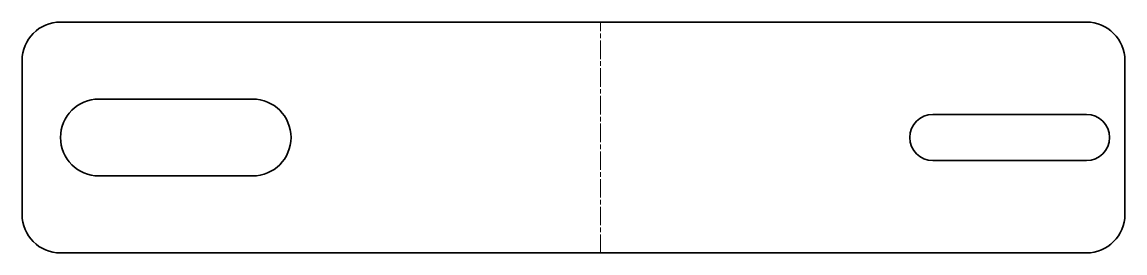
# Model space of a CAD drawing. Header units: millimetres. Extents: x 0 to 144, y 0 to 30.
import ezdxf

# ---------------------------------------------------------------- set-up
doc = ezdxf.new("R2010")
doc.units = ezdxf.units.MM
doc.linetypes.add('Chain', pattern=[13.68, 9.12, -1.14, 2.28, -1.14])
doc.layers.add('SIMUMAK Bend Centerline (ISO)', color=7, linetype='Chain', lineweight=9)
doc.layers.add('SIMUMAK Visible (ISO)', color=7, linetype='Continuous', lineweight=35)

# ---------------------------------------------------------------- blocks, each defined once
blk = doc.blocks.new('SIL-026-HSUP-01_Sheet_SIL-026-HSUP-01 (desplegada)')
at = {"layer": 'SIMUMAK Bend Centerline (ISO)', "ltscale": 0.263158}
blk.add_line((3.5, -15), (3.5, 15), dxfattribs=at)
at = {"layer": 'SIMUMAK Visible (ISO)'}
for p, q in [((-66.76, 15), (66.76, 15)), ((-71.76, -10), (-71.76, 10)), ((71.76, -10), (71.76, 10)), ((-61.76, 5), (-41.76, 5)), ((46.76, 3), (66.76, 3)), ((66.76, -3), (46.76, -3)), ((-41.76, -5), (-61.76, -5)), ((-66.76, -15), (66.76, -15))]:
    blk.add_line(p, q, dxfattribs=at)
at = {"layer": 'SIMUMAK Visible (ISO)', "extrusion": (0, 0, -1)}
for centre, radius, start, end in [((66.76, 10), 5, 360, 90), ((-66.76, 10), 5, 90, 180), ((61.76, 0), 5, 270, 90), ((41.76, 0), 5, 90, 270), ((-46.76, 0), 3, 270, 90), ((-66.76, 0), 3, 90, 270), ((66.76, -10), 5, 270, 360), ((-66.76, -10), 5, 180, 270)]:
    blk.add_arc(centre, radius, start, end, dxfattribs=at)

msp = doc.modelspace()

# ---------------------------------------------------------------- block references
msp.add_blockref('SIL-026-HSUP-01_Sheet_SIL-026-HSUP-01 (desplegada)', (71.76, 15))

doc.saveas('drawing.dxf')
